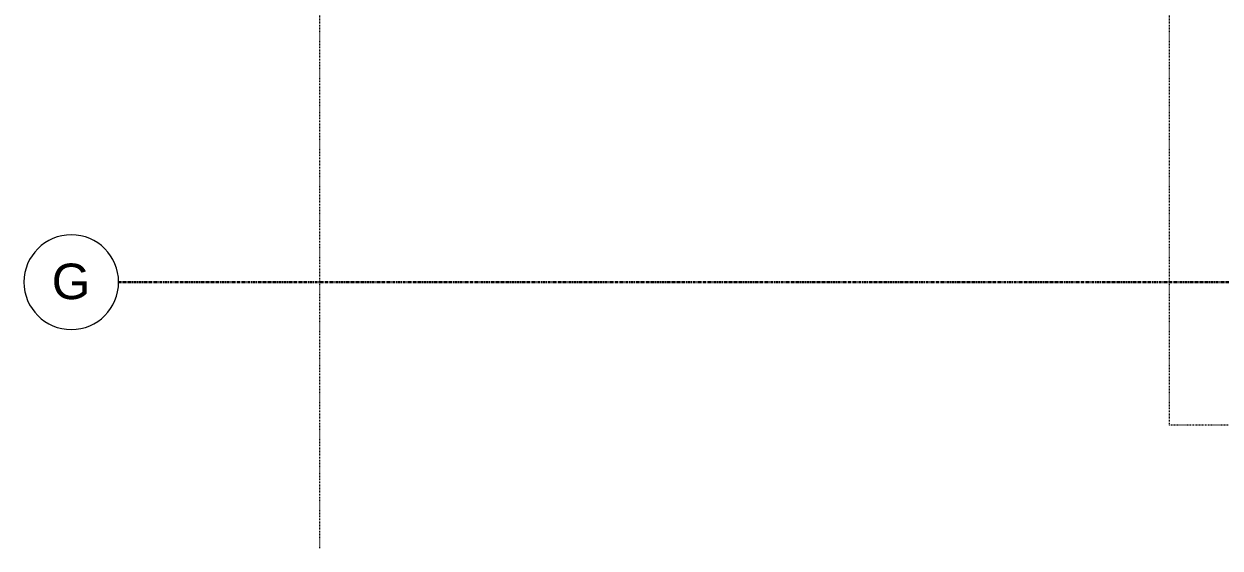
# Model space of a CAD drawing. Header units: inches. Extents: x -4058 to -1781, y 9814 to 12289.
# Drawn here: x -4057.8 to -3855.6, y 9846.3 to 9934.8 of the extents above; entities that cross this region are included whole.
import ezdxf

# ---------------------------------------------------------------- set-up
doc = ezdxf.new("R2010")
doc.units = ezdxf.units.IN
doc.header["$MEASUREMENT"] = 0
doc.linetypes.add('Aligning Line 1_8__2_', pattern=[0.25, 0.125, -0.125])
doc.linetypes.add('Grid Line 1_2__2_', pattern=[0.875, 0.5, -0.125, 0.125, -0.125])
for name, color, linetype, lineweight in [('0-1', 7, 'Continuous', 5), ('0-3', 165, 'Continuous', 5), ('G-ANNO-SYMB-2', 147, 'Aligning Line 1_8__2_', 9), ('S-GRID-2', 1, 'Grid Line 1_2__2_', 30), ('S-GRID-IDEN', 1, 'Continuous', 9), ('S-GRID-IDEN-1', 147, 'Continuous', 9)]:
    doc.layers.add(name, color=color, linetype=linetype, lineweight=lineweight)
doc.styles.add('Arial', font='arial.ttf', dxfattribs={"height": 6})

# ---------------------------------------------------------------- blocks, each defined once
blk = doc.blocks.new('Grid - Grid Head - Circle-1738874-UNITS PLANS - 3RD FLOOR')
at = {"layer": 'S-GRID-IDEN-1'}
for start, end in [(360, 180), (180, 360)]:
    blk.add_arc((0, 0), 0.25, start, end, dxfattribs=at)
blk = doc.blocks.new('CTR - 1st Phase - Structure_rvt-1-UNITS PLANS - 3RD FLOOR')
at = {"layer": 'G-ANNO-SYMB-2'}
for p, q in [((-4007.78, 9846.26), (-4007.78, 12240.75)), ((-3864.19, 9867.01), (-3864.19, 12122.03)), ((-1904.06, 9867.01), (-3864.19, 9867.01))]:
    blk.add_line(p, q, dxfattribs=at)
at = {"layer": 'S-GRID-2'}
blk.add_line((-1781.27, 9891.19), (-4041.78, 9891.19), dxfattribs=at)
at = {"layer": '0-3', "xscale": 31.99999999999999, "yscale": 31.99999999999999, "zscale": 31.99999999999999, "rotation": 89.99999999999987}
blk.add_blockref('Grid - Grid Head - Circle-1738874-UNITS PLANS - 3RD FLOOR', (-4049.78, 9891.19), dxfattribs=at)
at = {"layer": 'S-GRID-IDEN', "insert": (-4053.08, 9894.32), "char_height": 6, "width": 7.979, "attachment_point": 1, "style": 'Arial'}
blk.add_mtext('G', dxfattribs=at)

msp = doc.modelspace()

# ---------------------------------------------------------------- block references
at = {"layer": '0-1'}
msp.add_blockref('CTR - 1st Phase - Structure_rvt-1-UNITS PLANS - 3RD FLOOR', (0, 0), dxfattribs=at)

doc.saveas('drawing.dxf')
